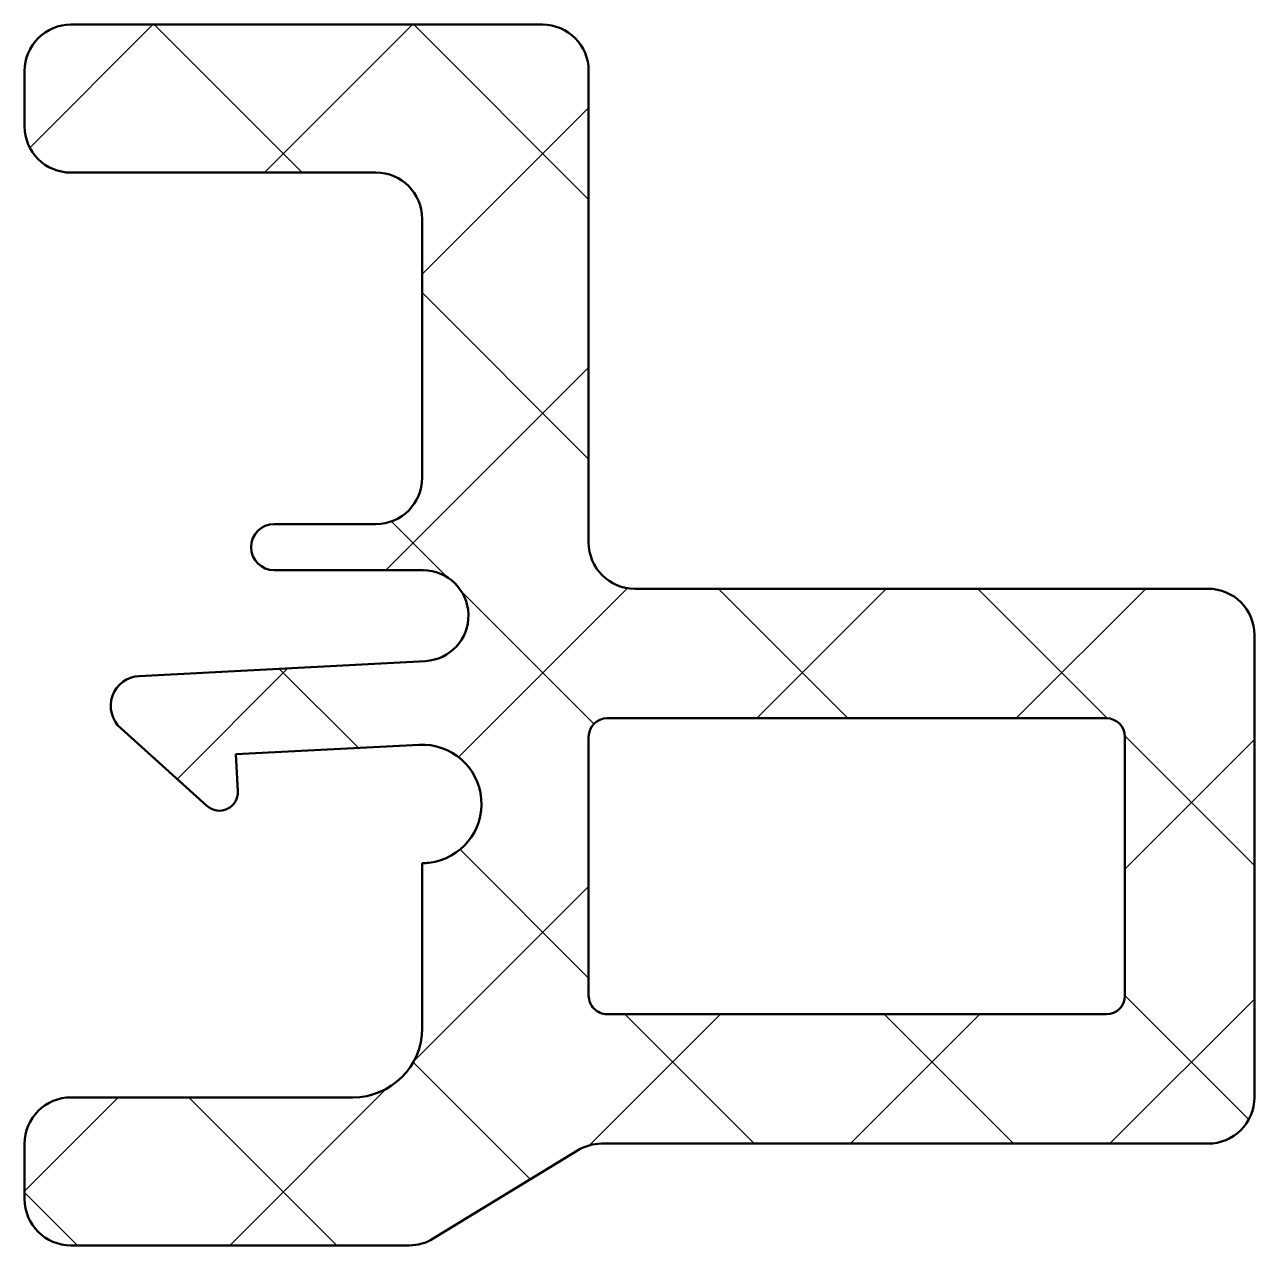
# Model space of a CAD drawing. Extents: x -4.2 to 9.1, y -10.4 to 2.8.
import ezdxf

# ---------------------------------------------------------------- set-up
doc = ezdxf.new("R2010")
doc.units = 0
for name, color, linetype, lineweight in [('0S-Alu contour', 7, 'Continuous', 50), ('0S-EPDM contour', 22, 'Continuous', 50), ('0S-EPDM hatch', 25, 'Continuous', 25)]:
    doc.layers.add(name, color=color, linetype=linetype, lineweight=lineweight)

# ---------------------------------------------------------------- blocks, each defined once
blk = doc.blocks.new('278461__B8FDBFDC_7FA8_446D_A248_6B932D91AA1B_')
at = {"layer": '0S-EPDM hatch'}
h = blk.add_hatch(dxfattribs=at)
h.set_pattern_fill('ANSI37', color=256, scale=0.625, angle=90, style=0)
h.set_pattern_definition([(135, (0, 0), (-1.403165018917055, -1.403165018917055), []), (225, (0, 0), (1.403165018917055, -1.403165018917055), [])])
edge = h.paths.add_edge_path()
edge.add_line((1.400000000000005, 2.799999999999998), (-3.699999999999994, 2.800000000000003))
edge.add_arc((-3.699999999999995, 2.300000000000003), 0.4999999999999999, 89.99999999999991, 180)
edge.add_line((-4.199999999999994, 2.300000000000003), (-4.199999999999998, 1.700000000000003))
edge.add_arc((-3.699999999999996, 1.700000000000003), 0.5000000000000018, 180, 269.9999999999998)
edge.add_line((-3.699999999999998, 1.200000000000001), (-0.3999999999999986, 1.199999999999999))
edge.add_ellipse((-0.3999999999999997, 0.700000000000001), major_axis=(-0.4999999999999992, 0), ratio=1, start_angle=180, end_angle=269.9999999999999, ccw=False)
edge.add_line((0.1000000000000003, 0.7000000000000011), (0.0999999999999977, -2.099999999999998))
edge.add_ellipse((-0.4000000000000032, -2.099999999999998), major_axis=(-0.5000000000000001, 0), ratio=1, start_angle=90.00000000000011, end_angle=180, ccw=False)
edge.add_line((-0.4000000000000023, -2.599999999999998), (-1.500000000000001, -2.599999999999998))
edge.add_arc((-1.500000000000001, -2.849999999999998), 0.25, 90, 270)
edge.add_line((-1.500000000000001, -3.099999999999998), (0.1089571379966123, -3.099999999999998))
edge.add_ellipse((0.1089571379966123, -3.591042862003392), major_axis=(-0.4910428620033924, 0), ratio=1, start_angle=93.00000000000011, end_angle=270, ccw=False)
edge.add_line((0.1346563357358323, -4.081412766830394), (-2.961021542672478, -4.24365036981341))
edge.add_arc((-2.94405087256121, -4.567470045888829), 0.3242640687119293, 93.0000000000002, 227.9999999999998)
edge.add_line((-3.161025885478815, -4.808445210640345), (-2.227907293024765, -5.648628965095476))
edge.add_arc((-2.094081171752994, -5.499999999999998), 0.1999999999999999, 228, 363.0000000000002)
edge.add_line((-1.894355264802079, -5.489532808751408), (-1.915289647299257, -5.090080994849581))
edge.add_line((-1.915289647299257, -5.090080994849581), (0.0675571533844976, -4.986164397367264))
edge.add_ellipse((0.0999999999999968, -5.626213508198643), major_axis=(-0.6408708158221552, 0), ratio=1, start_angle=96.83874270256177, end_angle=272.90172839320905, ccw=False)
edge.add_ellipse((0.1089571379965999, -5.776123162620643), major_axis=(-0.4910428620033886, 0), ratio=1, start_angle=88.95480678356847, end_angle=97.8839359189933, ccw=False)
edge.add_line((0.0999999999999923, -6.267084324020797), (0.0999999999999906, -8.05))
edge.add_ellipse((-0.6500000000000103, -8.05), major_axis=(-0.7500000000000006, 0), ratio=1, start_angle=90.00000000000011, end_angle=180, ccw=False)
edge.add_line((-0.6500000000000095, -8.8), (-3.700000000000009, -8.799999999999997))
edge.add_arc((-3.700000000000011, -9.299999999999995), 0.4999999999999983, 89.99999999999969, 180)
edge.add_line((-4.200000000000009, -9.299999999999997), (-4.20000000000001, -9.899999999999995))
edge.add_arc((-3.70000000000001, -9.899999999999995), 0.5000000000000006, 180, 270)
edge.add_line((-3.70000000000001, -10.39999999999999), (-0.0406828686240575, -10.4))
edge.add_arc((-0.0406828686240621, -9.899999999999974), 0.5000000000000266, 270.0000000000005, 301.429565614837)
edge.add_line((0.220042136102929, -10.32664091682598), (1.779957863897055, -9.373359083174021))
edge.add_ellipse((2.040682868624039, -9.8), major_axis=(-0.4999999999999984, 0), ratio=1, start_angle=269.99999999999983, end_angle=301.42956561483817, ccw=False)
edge.add_line((2.040682868624041, -9.300000000000002), (8.599999999999987, -9.300000000000008))
edge.add_arc((8.59999999999999, -8.80000000000001), 0.4999999999999983, 269.9999999999998, 360)
edge.add_line((9.099999999999987, -8.800000000000008), (9.099999999999994, -3.800000000000008))
edge.add_arc((8.599999999999994, -3.800000000000007), 0.5, 0, 90)
edge.add_line((8.599999999999994, -3.300000000000007), (2.4, -3.3))
edge.add_ellipse((2.4, -2.800000000000001), major_axis=(-0.4999999999999992, 0), ratio=1, start_angle=0, end_angle=90, ccw=False)
edge.add_line((1.900000000000001, -2.800000000000001), (1.900000000000005, 2.299999999999998))
edge.add_arc((1.400000000000004, 2.299999999999997), 0.5000000000000007, 0, 89.99999999999991)
edge = h.paths.add_edge_path()
edge.add_line((7.499999999999995, -7.900000000000002), (2.099999999999997, -7.9))
edge.add_ellipse((2.099999999999996, -7.700000000000001), major_axis=(-0.1999999999999993, 0), ratio=1, start_angle=0, end_angle=90.00000000000023, ccw=False)
edge.add_line((1.899999999999997, -7.700000000000002), (1.899999999999997, -4.900000000000003))
edge.add_ellipse((2.099999999999996, -4.900000000000003), major_axis=(-0.2000000000000002, 0), ratio=1, start_angle=270, end_angle=360, ccw=False)
edge.add_line((2.099999999999996, -4.700000000000002), (7.499999999999992, -4.700000000000003))
edge.add_ellipse((7.499999999999992, -4.900000000000003), major_axis=(-0.2000000000000011, 0), ratio=1, start_angle=180, end_angle=270, ccw=False)
edge.add_line((7.699999999999994, -4.900000000000003), (7.699999999999994, -7.700000000000002))
edge.add_ellipse((7.499999999999995, -7.700000000000002), major_axis=(-0.1999999999999993, 0), ratio=1, start_angle=90, end_angle=180, ccw=False)
at = {"layer": '0S-Alu contour', "color": 7}
for points in [[(2.099999999999996, -4.700000000000002), (7.499999999999992, -4.700000000000003)], [(1.899999999999997, -7.700000000000002), (1.899999999999997, -4.900000000000003)], [(7.699999999999994, -4.900000000000003), (7.699999999999994, -7.700000000000002)], [(7.499999999999995, -7.900000000000002), (2.099999999999997, -7.9)]]:
    blk.add_lwpolyline(points, dxfattribs=at)
at = {"layer": '0S-Alu contour', "color": 7, "extrusion": (0, 0, -1)}
for centre, radius, start, end in [((-2.099999999999996, -4.900000000000003), 0.2000000000000002, 0, 90), ((-7.499999999999992, -4.900000000000003), 0.2000000000000011, 90, 180), ((-2.099999999999996, -7.700000000000001), 0.1999999999999993, 269.9999999999998, 0), ((-7.499999999999995, -7.700000000000002), 0.1999999999999993, 180, 270)]:
    blk.add_arc(centre, radius, start, end, dxfattribs=at)
at = {"layer": '0S-EPDM contour', "color": 7}
for points in [[(1.400000000000005, 2.799999999999998), (-3.699999999999994, 2.800000000000003)], [(-4.199999999999994, 2.300000000000003), (-4.199999999999998, 1.700000000000003)], [(1.900000000000001, -2.800000000000001), (1.900000000000005, 2.299999999999998)], [(-3.699999999999998, 1.200000000000001), (-0.3999999999999986, 1.199999999999999)], [(0.1000000000000003, 0.7000000000000011), (0.0999999999999977, -2.099999999999998)], [(-0.4000000000000023, -2.599999999999998), (-1.500000000000001, -2.599999999999998)], [(-1.500000000000001, -3.099999999999998), (0.1089571379966123, -3.099999999999998)], [(8.599999999999994, -3.300000000000007), (2.4, -3.3)], [(9.099999999999987, -8.800000000000008), (9.099999999999994, -3.800000000000008)], [(0.1346563357358323, -4.081412766830394), (-2.961021542672478, -4.24365036981341)], [(-3.161025885478815, -4.808445210640345), (-2.227907293024765, -5.648628965095476)], [(-1.894355264802079, -5.489532808751408), (-1.915289647299257, -5.090080994849581), (0.0675571533844976, -4.986164397367264)], [(0.0999999999999923, -6.267084324020797), (0.0999999999999906, -8.05)], [(-0.6500000000000095, -8.8), (-3.700000000000009, -8.799999999999997)], [(-4.200000000000009, -9.299999999999997), (-4.20000000000001, -9.899999999999995)], [(2.040682868624041, -9.300000000000002), (8.599999999999987, -9.300000000000008)], [(0.220042136102929, -10.32664091682598), (1.779957863897055, -9.373359083174021)], [(-3.70000000000001, -10.39999999999999), (-0.0406828686240575, -10.4)]]:
    blk.add_lwpolyline(points, dxfattribs=at)
for centre, radius, start, end in [((-3.699999999999995, 2.300000000000003), 0.4999999999999999, 89.99999999999991, 180), ((1.400000000000004, 2.299999999999997), 0.5000000000000007, 0, 89.99999999999991), ((-3.699999999999996, 1.700000000000003), 0.5000000000000018, 180, 269.9999999999998), ((-1.500000000000001, -2.849999999999998), 0.25, 90, 270), ((8.599999999999994, -3.800000000000007), 0.5, 0, 90), ((-2.94405087256121, -4.567470045888829), 0.3242640687119293, 93.0000000000002, 227.9999999999998), ((-2.094081171752994, -5.499999999999998), 0.1999999999999999, 228, 3.000000000000166), ((-3.700000000000011, -9.299999999999995), 0.4999999999999983, 89.99999999999969, 180), ((8.59999999999999, -8.80000000000001), 0.4999999999999983, 269.9999999999998, 0), ((-3.70000000000001, -9.899999999999995), 0.5000000000000006, 180, 270), ((-0.0406828686240621, -9.899999999999974), 0.5000000000000266, 270.0000000000005, 301.429565614837)]:
    blk.add_arc(centre, radius, start, end, dxfattribs=at)
at = {"layer": '0S-EPDM contour', "color": 7, "extrusion": (0, 0, -1)}
for centre, radius, start, end in [((0.3999999999999997, 0.700000000000001), 0.4999999999999992, 90.00000000000011, 180), ((0.4000000000000032, -2.099999999999998), 0.5000000000000001, 180, 269.9999999999999), ((-2.4, -2.800000000000001), 0.4999999999999992, 270, 0), ((-0.1089571379966123, -3.591042862003392), 0.4910428620033925, 90, 266.9999999999999), ((-0.0999999999999968, -5.626213508198643), 0.6408708158221552, 87.09827160679095, 263.1612572974382), ((-0.1089571379965999, -5.776123162620643), 0.4910428620033886, 262.1160640810067, 271.0451932164315), ((0.6500000000000103, -8.05), 0.7500000000000006, 180, 269.9999999999999), ((-2.040682868624039, -9.8), 0.4999999999999984, 58.57043438516181, 90.00000000000018)]:
    blk.add_arc(centre, radius, start, end, dxfattribs=at)
blk = doc.blocks.new('278461__4ECA526B_8147_4465_A559_2BFFBD1356C7_')
at = {"layer": '0S-EPDM contour', "color": 7}
blk.add_blockref('278461__B8FDBFDC_7FA8_446D_A248_6B932D91AA1B_', (0, 0), dxfattribs=at)

msp = doc.modelspace()

# ---------------------------------------------------------------- block references
at = {"layer": '0S-Alu contour', "color": 7}
msp.add_blockref('278461__4ECA526B_8147_4465_A559_2BFFBD1356C7_', (0, 0), dxfattribs=at)

doc.saveas('drawing.dxf')
